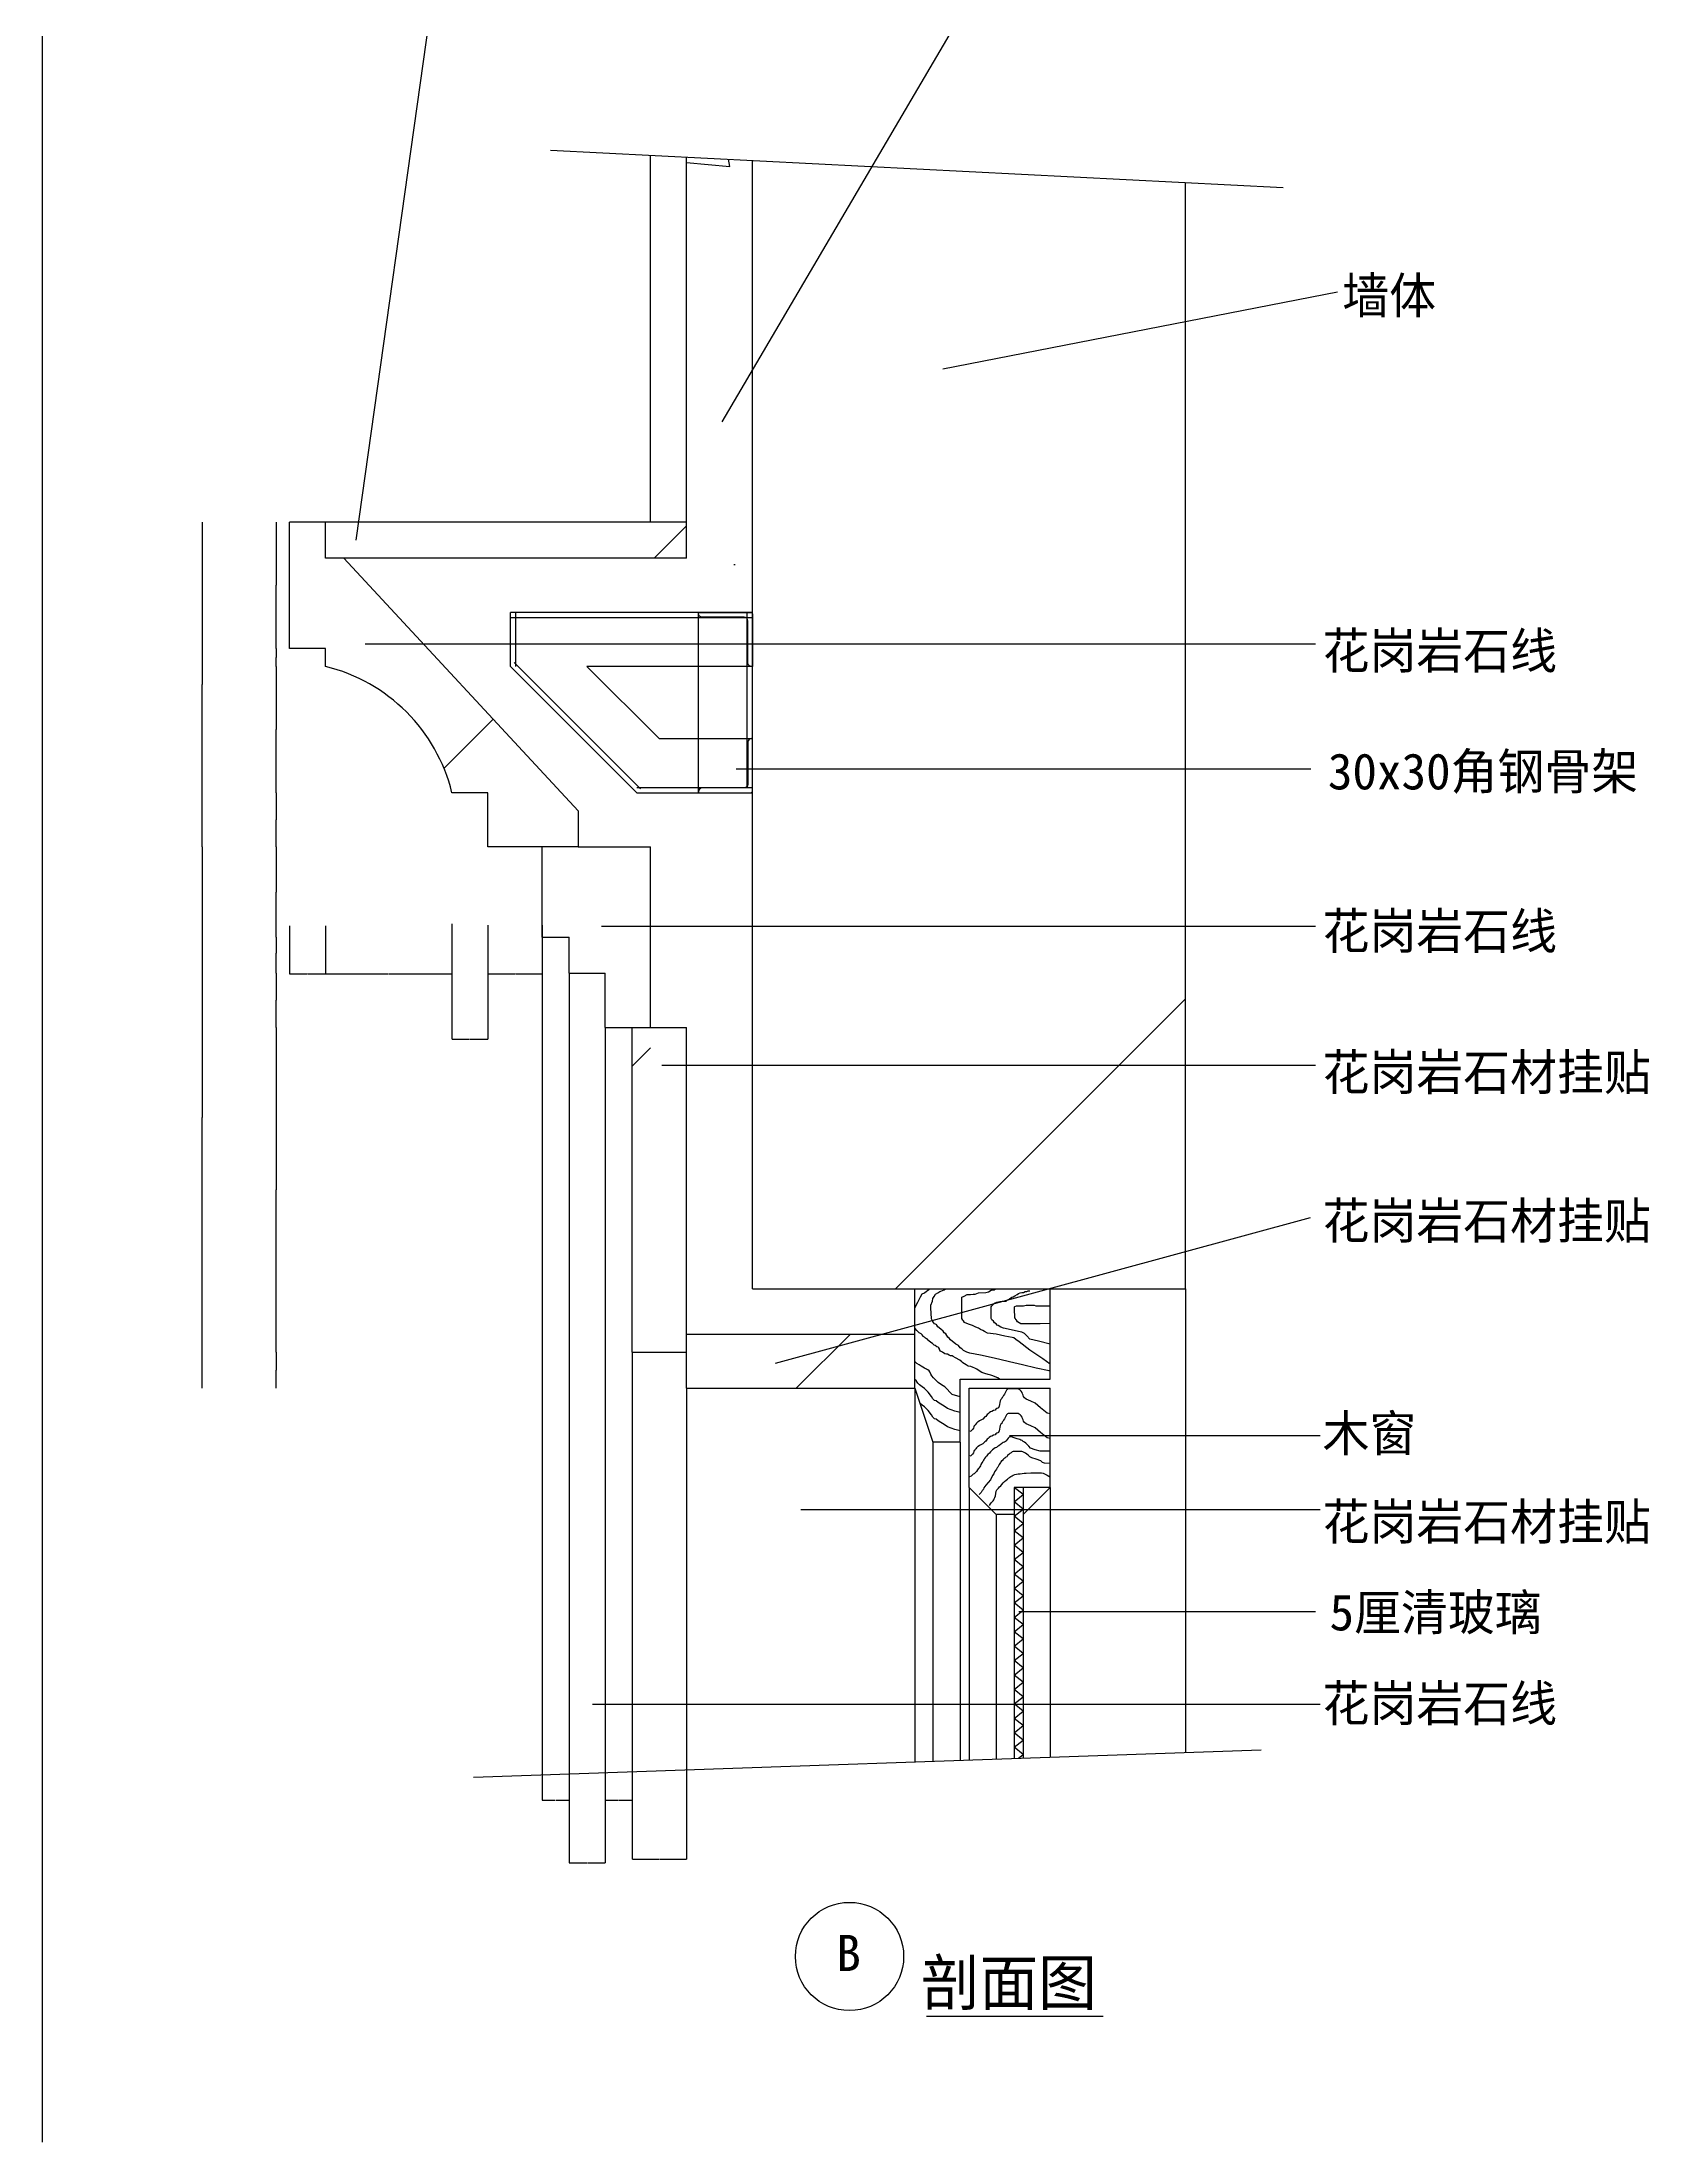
# Model space of a CAD drawing. Header units: metres. Extents: x -2 to 8875, y 0 to 11409.
# Drawn here: x -2 to 4452, y 0 to 5819 of the extents above; entities that cross this region are included whole.
import ezdxf

# ---------------------------------------------------------------- set-up
doc = ezdxf.new("R2010")
doc.units = ezdxf.units.M
for name, color, linetype in [('2', 2, 'Continuous'), ('3', 3, 'Continuous'), ('4', 4, 'Continuous'), ('7', 7, 'Continuous'), ('BH', 3, 'Continuous'), ('DIM', 3, 'Continuous'), ('TEXT', 3, 'Continuous')]:
    doc.layers.add(name, color=color, linetype=linetype)
doc.dimstyles.get("Standard").update_dxf_attribs({"dimtxt": 2.5, "dimasz": 2.5, "dimexe": 1.25, "dimexo": 0.625, "dimtad": 1, "dimcen": 2.5, "dimazin": 3, "dimtfac": 1, "dimtmove": 0, "dimatfit": 3})

# ---------------------------------------------------------------- blocks, each defined once
blk = doc.blocks.new('BH2')
at = {"layer": 'BH'}
blk.add_lwpolyline([(0, 32), (5, 28), (0, 24), (5, 20), (0, 16), (5, 12), (0, 8), (5, 4), (0, 0)], dxfattribs=at)
blk = doc.blocks.new('ST-L30')
at = {"layer": '4'}
blk.add_lwpolyline([(0, 1, 0.41), (1, 0), (30, 0), (30, 0.67, 0.41), (28, 2.67), (4.67, 2.67, -0.41), (2.67, 4.67), (2.67, 28, 0.41), (0.67, 30), (0, 30)], format="xyb", close=True, dxfattribs=at)
blk = doc.blocks.new('*D6')
for p, q in [((442.32, 3588.91), (442.32, 2838.91)), ((442.07, 2838.91), (441.82, 2838.91)), ((442.32, 2088.91), (442.32, 2838.91)), ((442.32, 2838.91), (442.32, 2838.91)), ((442.57, 2838.91), (442.82, 2838.91))]:
    blk.add_line(p, q)
at = {"layer": 'Defpoints'}
for p in [(442.32, 3588.91), (442.32, 2838.91), (442.32, 2088.91)]:
    blk.add_point(p, dxfattribs=at)
at = {"layer": 'DIM', "insert": (442.32, 2840.035), "char_height": 1, "attachment_point": 5}
blk.add_mtext('300', dxfattribs=at)
blk = doc.blocks.new('*D7')
for p, q in [((647.68, 3088.91), (647.68, 2638.91)), ((647.43, 2638.91), (647.18, 2638.91)), ((647.68, 2188.91), (647.68, 2638.91)), ((647.68, 2638.91), (647.68, 2638.91)), ((647.93, 2638.91), (648.18, 2638.91))]:
    blk.add_line(p, q)
at = {"layer": 'Defpoints'}
for p in [(647.68, 3088.91), (647.68, 2638.91), (647.68, 2188.91)]:
    blk.add_point(p, dxfattribs=at)
at = {"layer": 'DIM', "insert": (647.68, 2640.035), "char_height": 1, "attachment_point": 5}
blk.add_mtext('180', dxfattribs=at)
blk = doc.blocks.new('*D8')
for p, q in [((647.68, 2188.91), (647.68, 2138.91)), ((647.43, 2138.91), (647.18, 2138.91)), ((647.68, 2088.91), (647.68, 2138.91)), ((647.68, 2138.91), (647.68, 2138.91)), ((647.93, 2138.91), (648.18, 2138.91))]:
    blk.add_line(p, q)
at = {"layer": 'Defpoints'}
for p in [(647.68, 2188.91), (647.68, 2138.91), (647.68, 2088.91)]:
    blk.add_point(p, dxfattribs=at)
at = {"layer": 'DIM', "insert": (647.68, 2140.035), "char_height": 1, "attachment_point": 5}
blk.add_mtext('20', dxfattribs=at)
blk = doc.blocks.new('*D9')
for p, q in [((1634.54, 1063.68), (1634.54, 783.62)), ((1784.54, 1063.68), (1784.54, 783.62)), ((1634.79, 783.62), (1708.54, 783.62)), ((1710.54, 783.62), (1784.29, 783.62))]:
    blk.add_line(p, q)
at = {"layer": 'Defpoints'}
for p in [(1634.54, 1063.68), (1784.54, 1063.68), (1634.54, 783.62)]:
    blk.add_point(p, dxfattribs=at)
at = {"layer": 'DIM', "insert": (1709.54, 783.62), "char_height": 1, "attachment_point": 5}
blk.add_mtext('30', dxfattribs=at)
blk = doc.blocks.new('*D10')
for p, q in [((1459.54, 1063.68), (1459.54, 773.78)), ((1559.54, 1063.68), (1559.54, 773.78)), ((1459.79, 773.78), (1508.54, 773.78)), ((1510.54, 773.78), (1559.29, 773.78))]:
    blk.add_line(p, q)
at = {"layer": 'Defpoints'}
for p in [(1459.54, 1063.68), (1559.54, 1063.68), (1459.54, 773.78)]:
    blk.add_point(p, dxfattribs=at)
at = {"layer": 'DIM', "insert": (1509.54, 773.78), "char_height": 1, "attachment_point": 5}
blk.add_mtext('20', dxfattribs=at)
blk = doc.blocks.new('*D11')
for p, q in [((1384.54, 1063.68), (1384.54, 947)), ((1459.54, 1063.68), (1459.54, 947)), ((1384.79, 947), (1421.04, 947)), ((1423.04, 947), (1459.29, 947))]:
    blk.add_line(p, q)
at = {"layer": 'Defpoints'}
for p in [(1384.54, 1063.68), (1459.54, 1063.68), (1384.54, 947)]:
    blk.add_point(p, dxfattribs=at)
at = {"layer": 'DIM', "insert": (1422.04, 947), "char_height": 1, "attachment_point": 5}
blk.add_mtext('15', dxfattribs=at)
blk = doc.blocks.new('*D12')
for p, q in [((1559.54, 1063.68), (1559.54, 947)), ((1634.54, 1063.68), (1634.54, 947)), ((1559.79, 947), (1596.04, 947)), ((1598.04, 947), (1634.29, 947))]:
    blk.add_line(p, q)
at = {"layer": 'Defpoints'}
for p in [(1559.54, 1063.68), (1634.54, 1063.68), (1559.54, 947)]:
    blk.add_point(p, dxfattribs=at)
at = {"layer": 'DIM', "insert": (1597.04, 947), "char_height": 1, "attachment_point": 5}
blk.add_mtext('15', dxfattribs=at)
blk = doc.blocks.new('*D13')
for p, q in [((1134.54, 3376.04), (1134.54, 3236.78)), ((784.54, 3370.61), (784.54, 3236.78)), ((784.79, 3236.78), (958.54, 3236.78)), ((960.54, 3236.78), (1134.29, 3236.78))]:
    blk.add_line(p, q)
at = {"layer": 'Defpoints'}
for p in [(1134.54, 3376.04), (784.54, 3370.61), (784.54, 3236.78)]:
    blk.add_point(p, dxfattribs=at)
at = {"layer": 'DIM', "insert": (959.54, 3236.78), "char_height": 1, "attachment_point": 5}
blk.add_mtext('70', dxfattribs=at)
blk = doc.blocks.new('*D14')
for p, q in [((647.68, 4488.91), (647.68, 4313.91)), ((647.43, 4313.91), (647.18, 4313.91)), ((647.68, 4138.91), (647.68, 4313.91)), ((647.68, 4313.91), (647.68, 4313.91)), ((647.93, 4313.91), (648.18, 4313.91))]:
    blk.add_line(p, q)
at = {"layer": 'Defpoints'}
for p in [(647.68, 4488.91), (647.68, 4313.91), (647.68, 4138.91)]:
    blk.add_point(p, dxfattribs=at)
at = {"layer": 'DIM', "insert": (647.68, 4315.035), "char_height": 1, "attachment_point": 5}
blk.add_mtext('70', dxfattribs=at)
blk = doc.blocks.new('*D15')
for p, q in [((442.32, 4488.91), (442.32, 4038.91)), ((442.07, 4038.91), (441.82, 4038.91)), ((442.32, 3588.91), (442.32, 4038.91)), ((442.32, 4038.91), (442.32, 4038.91)), ((442.57, 4038.91), (442.82, 4038.91))]:
    blk.add_line(p, q)
at = {"layer": 'Defpoints'}
for p in [(442.32, 4488.91), (442.32, 4038.91), (442.32, 3588.91)]:
    blk.add_point(p, dxfattribs=at)
at = {"layer": 'DIM', "insert": (442.32, 4040.035), "char_height": 1, "attachment_point": 5}
blk.add_mtext('180', dxfattribs=at)
blk = doc.blocks.new('*D16')
for p, q in [((647.68, 3588.91), (647.68, 3463.91)), ((647.43, 3463.91), (647.18, 3463.91)), ((647.68, 3338.91), (647.68, 3463.91)), ((647.68, 3463.91), (647.68, 3463.91)), ((647.93, 3463.91), (648.18, 3463.91))]:
    blk.add_line(p, q)
at = {"layer": 'Defpoints'}
for p in [(647.68, 3588.91), (647.68, 3463.91), (647.68, 3338.91)]:
    blk.add_point(p, dxfattribs=at)
at = {"layer": 'DIM', "insert": (647.68, 3465.035), "char_height": 1, "attachment_point": 5}
blk.add_mtext('50', dxfattribs=at)
blk = doc.blocks.new('*D17')
for p, q in [((647.68, 3738.91), (647.68, 3663.91)), ((647.43, 3663.91), (647.18, 3663.91)), ((647.68, 3588.91), (647.68, 3663.91)), ((647.68, 3663.91), (647.68, 3663.91)), ((647.93, 3663.91), (648.18, 3663.91))]:
    blk.add_line(p, q)
at = {"layer": 'Defpoints'}
for p in [(647.68, 3738.91), (647.68, 3663.91), (647.68, 3588.91)]:
    blk.add_point(p, dxfattribs=at)
at = {"layer": 'DIM', "insert": (647.68, 3665.035), "char_height": 1, "attachment_point": 5}
blk.add_mtext('30', dxfattribs=at)
blk = doc.blocks.new('*D18')
for p, q in [((684.54, 3370.61), (684.54, 3236.78)), ((784.54, 3370.61), (784.54, 3236.78)), ((684.79, 3236.78), (733.54, 3236.78)), ((735.54, 3236.78), (784.29, 3236.78))]:
    blk.add_line(p, q)
at = {"layer": 'Defpoints'}
for p in [(684.54, 3370.61), (784.54, 3370.61), (684.54, 3236.78)]:
    blk.add_point(p, dxfattribs=at)
at = {"layer": 'DIM', "insert": (734.54, 3236.78), "char_height": 1, "attachment_point": 5}
blk.add_mtext('20', dxfattribs=at)
blk = doc.blocks.new('*D19')
for p, q in [((647.68, 3238.91), (647.68, 3163.91)), ((647.43, 3163.91), (647.18, 3163.91)), ((647.68, 3088.91), (647.68, 3163.91)), ((647.68, 3163.91), (647.68, 3163.91)), ((647.93, 3163.91), (648.18, 3163.91))]:
    blk.add_line(p, q)
at = {"layer": 'Defpoints'}
for p in [(647.68, 3238.91), (647.68, 3163.91), (647.68, 3088.91)]:
    blk.add_point(p, dxfattribs=at)
at = {"layer": 'DIM', "insert": (647.68, 3165.035), "char_height": 1, "attachment_point": 5}
blk.add_mtext('30', dxfattribs=at)
blk = doc.blocks.new('*D20')
for p, q in [((647.68, 3338.91), (647.68, 3294.61)), ((647.43, 3294.61), (647.18, 3294.61)), ((647.68, 3238.91), (647.68, 3294.61)), ((647.68, 3294.61), (647.68, 3294.61)), ((647.93, 3294.61), (648.18, 3294.61))]:
    blk.add_line(p, q)
at = {"layer": 'Defpoints'}
for p in [(647.68, 3338.91), (647.68, 3294.61), (647.68, 3238.91)]:
    blk.add_point(p, dxfattribs=at)
at = {"layer": 'DIM', "insert": (647.68, 3295.735), "char_height": 1, "attachment_point": 5}
blk.add_mtext('20', dxfattribs=at)
blk = doc.blocks.new('*D21')
for p, q in [((647.68, 4138.91), (647.68, 4113.91)), ((647.43, 4113.91), (647.18, 4113.91)), ((647.68, 4088.91), (647.68, 4113.91)), ((647.68, 4113.91), (647.68, 4113.91)), ((647.93, 4113.91), (648.18, 4113.91))]:
    blk.add_line(p, q)
at = {"layer": 'Defpoints'}
for p in [(647.68, 4138.91), (647.68, 4113.91), (647.68, 4088.91)]:
    blk.add_point(p, dxfattribs=at)
at = {"layer": 'DIM', "insert": (647.68, 4115.035), "char_height": 1, "attachment_point": 5}
blk.add_mtext('10', dxfattribs=at)
blk = doc.blocks.new('*D22')
for p, q in [((647.68, 4088.91), (647.68, 3913.91)), ((647.43, 3913.91), (647.18, 3913.91)), ((647.68, 3738.91), (647.68, 3913.91)), ((647.68, 3913.91), (647.68, 3913.91)), ((647.93, 3913.91), (648.18, 3913.91))]:
    blk.add_line(p, q)
at = {"layer": 'Defpoints'}
for p in [(647.68, 4088.91), (647.68, 3913.91), (647.68, 3738.91)]:
    blk.add_point(p, dxfattribs=at)
at = {"layer": 'DIM', "insert": (647.68, 3915.035), "char_height": 1, "attachment_point": 5}
blk.add_mtext('70', dxfattribs=at)
blk = doc.blocks.new('*D23')
for p, q in [((1134.54, 3376.04), (1134.54, 3055.91)), ((1234.54, 3372.18), (1234.54, 3055.91)), ((1134.79, 3055.91), (1183.54, 3055.91)), ((1185.54, 3055.91), (1234.29, 3055.91))]:
    blk.add_line(p, q)
at = {"layer": 'Defpoints'}
for p in [(1134.54, 3376.04), (1234.54, 3372.18), (1134.54, 3055.91)]:
    blk.add_point(p, dxfattribs=at)
at = {"layer": 'DIM', "insert": (1184.54, 3055.91), "char_height": 1, "attachment_point": 5}
blk.add_mtext('20', dxfattribs=at)
blk = doc.blocks.new('*D24')
for p, q in [((1234.54, 3372.18), (1234.54, 3236.78)), ((1384.54, 3372.18), (1384.54, 3236.78)), ((1234.79, 3236.78), (1308.54, 3236.78)), ((1310.54, 3236.78), (1384.29, 3236.78))]:
    blk.add_line(p, q)
at = {"layer": 'Defpoints'}
for p in [(1234.54, 3372.18), (1384.54, 3372.18), (1234.54, 3236.78)]:
    blk.add_point(p, dxfattribs=at)
at = {"layer": 'DIM', "insert": (1309.54, 3236.78), "char_height": 1, "attachment_point": 5}
blk.add_mtext('30', dxfattribs=at)
blk = doc.blocks.new('*D58')
for p, q in [((-0.25, 9837.19), (-0.5, 9837.19)), ((0, 0), (0, 9837.19)), ((0, 0), (0, 9837.19)), ((0, 9837.19), (0, 9837.19)), ((0.25, 9837.19), (0.5, 9837.19))]:
    blk.add_line(p, q)
at = {"layer": 'Defpoints'}
for p in [(0, 9837.19), (0, 0), (0, 0)]:
    blk.add_point(p, dxfattribs=at)
at = {"layer": 'DIM', "insert": (0, 9838.315), "char_height": 1, "attachment_point": 5}
blk.add_mtext('R550', dxfattribs=at)
blk = doc.blocks.new('*D59')
for p, q in [((-0.25, 9877.07), (-0.5, 9877.07)), ((0, 0), (0, 9877.07)), ((0, 0), (0, 9877.07)), ((0, 9877.07), (0, 9877.07)), ((0.25, 9877.07), (0.5, 9877.07))]:
    blk.add_line(p, q)
at = {"layer": 'Defpoints'}
for p in [(0, 9877.07), (0, 0), (0, 0)]:
    blk.add_point(p, dxfattribs=at)
at = {"layer": 'DIM', "insert": (0, 9878.195), "char_height": 1, "attachment_point": 5}
blk.add_mtext('R730', dxfattribs=at)
blk = doc.blocks.new('*D61')
for p, q in [((-0.25, 9478.48), (-0.5, 9478.48)), ((0, 0), (0, 9478.48)), ((0, 0), (0, 9478.48)), ((0, 9478.48), (0, 9478.48)), ((0.25, 9478.48), (0.5, 9478.48))]:
    blk.add_line(p, q)
at = {"layer": 'Defpoints'}
for p in [(0, 9478.48), (0, 0), (0, 0)]:
    blk.add_point(p, dxfattribs=at)
at = {"layer": 'DIM', "insert": (0, 9479.605), "char_height": 1, "attachment_point": 5}
blk.add_mtext('R270', dxfattribs=at)

msp = doc.modelspace()

# ---------------------------------------------------------------- hatches: boundary and pattern name
at = {"layer": 'BH'}
h = msp.add_hatch(dxfattribs=at)
h.set_pattern_fill('ANSI33', scale=300)
h.paths.add_polyline_path([(834.54, 4388.91), (784.54, 4388.91), (784.54, 4488.91), (684.54, 4488.91), (684.54, 4138.91), (784.54, 4138.91), (784.54, 4088.91, -0.28), (1134.54, 3738.91), (1234.54, 3738.91), (1234.54, 3588.91), (1484.54, 3588.91), (1484.54, 3688.91)])
h.paths.add_polyline_path([(1784.54, 4488.91), (784.54, 4488.91), (784.54, 4388.91), (1784.54, 4388.91)])
h.paths.add_polyline_path([(1784.54, 5500.77), (1684.54, 5505.88), (1684.54, 4488.91), (1784.54, 4488.91)])
h.paths.add_polyline_path([(1684.54, 3588.91), (1484.54, 3588.91), (1384.54, 3588.91), (1384.54, 3338.91), (1459.54, 3338.91), (1459.54, 3238.91), (1559.54, 3238.91), (1559.54, 3088.91), (1684.54, 3088.91)])
h.paths.add_polyline_path([(1784.54, 3088.91), (1634.54, 3088.91), (1634.54, 2188.91), (1784.54, 2188.91)])
h.paths.add_polyline_path([(2417.87, 2238.91), (1784.54, 2238.91), (1784.54, 2088.91), (2417.87, 2088.91)])
h = msp.add_hatch(dxfattribs=at)
h.set_pattern_fill('AR-CONC', scale=15)
h.paths.add_polyline_path([(1967.87, 3738.91), (1646.67, 3738.91), (1296.67, 4088.91), (1296.67, 4238.91), (1967.87, 4238.91), (1967.87, 5491.41), (1784.54, 5500.77), (1784.54, 4388.91), (834.54, 4388.91), (1484.54, 3688.91), (1484.54, 3588.91), (1684.54, 3588.91), (1684.54, 3088.91), (1784.54, 3088.91), (1784.54, 2238.91), (2417.87, 2238.91), (2417.87, 2363.91), (1967.87, 2363.91)])
h = msp.add_hatch(dxfattribs=at)
h.set_pattern_fill('ANSI31', scale=1500)
h.paths.add_polyline_path([(1967.87, 2363.91), (3167.87, 2363.91), (3167.87, 5430.1), (1967.87, 5491.41)])

# ---------------------------------------------------------------- linework, layer by layer
at = {"layer": '2'}
for p, q in [((1967.87, 2363.91), (1967.87, 5491.41)), ((3167.87, 2363.91), (3167.87, 5430.1)), ((1967.87, 2363.91), (3167.87, 2363.91))]:
    msp.add_line(p, q, dxfattribs=at)
at = {"layer": '3'}
for p, q in [((1407.73, 5520.02), (3438.32, 5416.29)), ((2467.87, 1938.91), (2467.87, 1055.11)), ((2642.87, 1738.91), (2642.87, 1061.11)), ((1194.25, 1011.42), (3377.35, 1086.31))]:
    msp.add_line(p, q, dxfattribs=at)
at = {"layer": '4'}
for p, q in [((1684.54, 4488.91), (1684.54, 5505.88)), ((1784.54, 4388.91), (1784.54, 5500.77)), ((1784.54, 4488.91), (684.54, 4488.91)), ((784.54, 4388.91), (784.54, 4488.91)), ((1784.54, 4388.91), (784.54, 4388.91)), ((1484.54, 3688.91), (834.54, 4388.91)), ((1967.87, 4238.91), (1296.67, 4238.91)), ((1296.67, 4088.91), (1296.67, 4238.91)), ((1646.67, 3738.91), (1296.67, 4088.91)), ((1646.67, 3738.91), (1967.87, 3738.91)), ((1484.54, 3688.91), (1484.54, 3588.91)), ((1384.54, 3338.91), (1384.54, 3588.91)), ((1484.54, 3588.91), (1684.54, 3588.91)), ((1684.54, 3088.91), (1684.54, 3588.91)), ((1384.54, 3338.91), (1384.54, 1017.95)), ((1384.54, 3338.91), (1459.54, 3338.91)), ((1459.54, 3238.91), (1459.54, 3338.91)), ((1459.54, 3238.91), (1559.54, 3238.91)), ((1559.54, 3088.91), (1559.54, 3238.91)), ((1559.54, 3088.91), (1784.54, 3088.91)), ((1634.54, 2188.91), (1634.54, 3088.91)), ((1784.54, 2088.91), (1784.54, 3088.91)), ((2417.87, 2088.91), (2417.87, 2363.91)), ((2792.87, 2113.91), (2792.87, 2363.91)), ((3167.87, 2363.91), (3167.87, 1079.12)), ((1784.54, 2238.91), (2417.87, 2238.91)), ((1634.54, 2188.91), (1634.54, 1026.52)), ((1634.54, 2188.91), (1784.54, 2188.91)), ((2542.87, 2113.91), (2792.87, 2113.91)), ((2542.87, 1938.91), (2542.87, 2113.91)), ((1784.54, 2088.91), (2417.87, 2088.91)), ((2417.87, 2088.91), (2467.87, 1938.91)), ((2567.87, 2088.91), (2792.87, 2088.91)), ((2567.87, 1813.91), (2567.87, 2088.91)), ((2792.87, 1813.91), (2792.87, 2088.91)), ((2542.87, 1938.91), (2467.87, 1938.91)), ((2642.87, 1738.91), (2567.87, 1813.91)), ((2792.87, 1813.91), (2692.87, 1813.91)), ((2717.87, 1738.91), (2792.87, 1813.91)), ((2692.87, 1738.91), (2642.87, 1738.91))]:
    msp.add_line(p, q, dxfattribs=at)
msp.add_lwpolyline([(1484.54, 3588.91), (1234.54, 3588.91), (1234.54, 3738.91), (1134.54, 3738.91, 0.28), (784.54, 4088.91), (784.54, 4138.91), (684.54, 4138.91), (684.54, 4488.91)], format="xyb", dxfattribs=at)
at = {"layer": '7'}
for p, q in [((1967.87, 4223.91), (1296.67, 4223.91)), ((1311.67, 4088.91), (1311.67, 4238.91)), ((1817.87, 3738.91), (1817.87, 4238.91)), ((1952.87, 3753.91), (1952.87, 4238.91)), ((1657.28, 3749.52), (1307.28, 4099.52)), ((1967.87, 4088.91), (1508.8, 4088.91)), ((1708.8, 3888.91), (1508.8, 4088.91)), ((1708.8, 3888.91), (1967.87, 3888.91)), ((1646.67, 3753.91), (1967.87, 3753.91)), ((1459.54, 3238.91), (1459.54, 1020.52)), ((1559.54, 3088.91), (1559.54, 1023.95)), ((1784.54, 2088.91), (1784.54, 1031.67)), ((2417.87, 2088.91), (2417.87, 1053.39)), ((2542.87, 1938.91), (2542.87, 1057.68)), ((2567.87, 1813.91), (2567.87, 1058.54)), ((2692.87, 1813.91), (2692.87, 1062.83)), ((2717.87, 1813.91), (2717.87, 1063.68)), ((2792.87, 1813.91), (2792.87, 1066.26))]:
    msp.add_line(p, q, dxfattribs=at)
at = {"layer": 'BH'}
for p, q in [((2426.23, 2326.91), (2429.2, 2334.35)), ((2429.2, 2334.35), (2433.65, 2341.78)), ((2433.65, 2341.78), (2438.1, 2350.69)), ((2438.1, 2350.69), (2444.04, 2353.66)), ((2444.04, 2353.66), (2449.97, 2358.12)), ((2449.97, 2358.12), (2452.94, 2359.61)), ((2452.94, 2359.61), (2455.91, 2362.58)), ((2455.91, 2362.58), (2459.9, 2363.91)), ((2464.82, 2325.43), (2466.3, 2329.89)), ((2466.3, 2329.89), (2467.78, 2337.32)), ((2467.78, 2337.32), (2470.75, 2343.26)), ((2470.75, 2343.26), (2475.2, 2349.21)), ((2475.2, 2349.21), (2481.14, 2353.66)), ((2481.14, 2353.66), (2487.08, 2356.64)), ((2487.08, 2356.64), (2490.05, 2358.12)), ((2490.05, 2358.12), (2494.5, 2359.61)), ((2494.5, 2359.61), (2498.95, 2361.09)), ((2498.95, 2361.09), (2502.7, 2363.91)), ((2547.93, 2340.88), (2553.86, 2343.86)), ((2547.93, 2281.7), (2547.93, 2340.88)), ((2553.86, 2343.86), (2562.77, 2348.31)), ((2562.77, 2348.31), (2571.67, 2348.31)), ((2571.67, 2348.31), (2579.09, 2349.8)), ((2579.09, 2349.8), (2585.03, 2349.8)), ((2585.03, 2349.8), (2593.93, 2352.77)), ((2593.93, 2352.77), (2614.71, 2354.26)), ((2614.71, 2354.26), (2622.13, 2355.74)), ((2622.13, 2355.74), (2629.55, 2360.2)), ((2629.55, 2360.2), (2636.97, 2361.69)), ((2636.97, 2361.69), (2641.42, 2363.91)), ((2644.39, 2327.51), (2653.3, 2328.99)), ((2653.3, 2328.99), (2659.24, 2330.48)), ((2659.24, 2330.48), (2671.11, 2330.48)), ((2671.11, 2330.48), (2674.08, 2333.45)), ((2674.08, 2333.45), (2677.04, 2334.94)), ((2677.04, 2334.94), (2680.01, 2336.42)), ((2680.01, 2336.42), (2685.95, 2340.88)), ((2685.95, 2340.88), (2690.4, 2342.37)), ((2690.4, 2342.37), (2694.85, 2345.34)), ((2694.85, 2345.34), (2700.79, 2348.31)), ((2700.79, 2348.31), (2705.24, 2351.29)), ((2705.24, 2351.29), (2709.7, 2352.77)), ((2709.7, 2352.77), (2714.15, 2354.26)), ((2714.15, 2354.26), (2718.6, 2354.26)), ((2718.6, 2354.26), (2723.05, 2357.23)), ((2723.05, 2357.23), (2727.5, 2357.23)), ((2727.5, 2357.23), (2731.96, 2358.72)), ((2731.96, 2358.72), (2736.41, 2358.72)), ((2417.87, 2311.66), (2420.29, 2316.51)), ((2420.29, 2316.51), (2421.78, 2320.97)), ((2421.78, 2320.97), (2426.23, 2326.91)), ((2461.85, 2319.48), (2463.33, 2323.94)), ((2461.85, 2312.05), (2461.85, 2319.48)), ((2463.33, 2281.11), (2461.85, 2312.05)), ((2463.33, 2323.94), (2464.82, 2325.43)), ((2466.3, 2275.16), (2463.33, 2281.11)), ((2469.27, 2270.71), (2466.3, 2275.16)), ((2472.24, 2267.73), (2469.27, 2270.71)), ((2550.89, 2277.24), (2547.93, 2281.7)), ((2552.38, 2275.76), (2550.89, 2277.24)), ((2555.35, 2271.3), (2552.38, 2275.76)), ((2561.28, 2268.33), (2555.35, 2271.3)), ((2629.55, 2314.13), (2631.04, 2317.11)), ((2629.55, 2281.7), (2629.55, 2314.13)), ((2631.04, 2278.73), (2629.55, 2281.7)), ((2631.04, 2317.11), (2634.01, 2320.08)), ((2635.49, 2274.27), (2631.04, 2278.73)), ((2634.01, 2320.08), (2635.49, 2323.05)), ((2635.49, 2323.05), (2638.46, 2324.54)), ((2638.46, 2269.81), (2635.49, 2274.27)), ((2638.46, 2324.54), (2644.39, 2327.51)), ((2642.91, 2266.84), (2638.46, 2269.81)), ((2693.37, 2314.13), (2694.85, 2315.62)), ((2693.37, 2309.67), (2693.37, 2314.13)), ((2694.85, 2283.19), (2693.37, 2309.67)), ((2694.85, 2315.62), (2699.31, 2317.11)), ((2696.34, 2281.7), (2694.85, 2283.19)), ((2697.82, 2278.73), (2696.34, 2281.7)), ((2699.31, 2278.73), (2697.82, 2278.73)), ((2699.31, 2317.11), (2718.6, 2317.11)), ((2699.31, 2277.24), (2699.31, 2278.73)), ((2702.27, 2272.79), (2699.31, 2277.24)), ((2706.73, 2269.81), (2702.27, 2272.79)), ((2711.18, 2266.84), (2706.73, 2269.81)), ((2718.6, 2317.11), (2726.02, 2318.59)), ((2726.02, 2318.59), (2748.28, 2318.59)), ((2748.28, 2318.59), (2752.73, 2317.11)), ((2752.73, 2317.11), (2792.87, 2317.11)), ((2418.81, 2254.36), (2417.87, 2256.24)), ((2423.26, 2248.41), (2418.81, 2254.36)), ((2429.2, 2242.47), (2423.26, 2248.41)), ((2435.13, 2239.5), (2429.2, 2242.47)), ((2438.1, 2236.53), (2435.13, 2239.5)), ((2441.07, 2233.55), (2438.1, 2236.53)), ((2441.07, 2232.07), (2441.07, 2233.55)), ((2444.04, 2230.58), (2441.07, 2232.07)), ((2447.01, 2227.61), (2444.04, 2230.58)), ((2449.97, 2226.12), (2447.01, 2227.61)), ((2452.94, 2224.64), (2449.97, 2226.12)), ((2454.43, 2221.66), (2452.94, 2224.64)), ((2455.91, 2220.18), (2454.43, 2221.66)), ((2461.85, 2215.72), (2455.91, 2220.18)), ((2466.3, 2212.75), (2461.85, 2215.72)), ((2470.75, 2208.29), (2466.3, 2212.75)), ((2475.2, 2266.25), (2472.24, 2267.73)), ((2478.17, 2264.76), (2475.2, 2266.25)), ((2478.17, 2263.28), (2478.17, 2264.76)), ((2481.14, 2258.82), (2478.17, 2263.28)), ((2490.05, 2252.87), (2481.14, 2258.82)), ((2495.98, 2246.93), (2490.05, 2252.87)), ((2498.95, 2242.47), (2495.98, 2246.93)), ((2503.4, 2239.5), (2498.95, 2242.47)), ((2506.37, 2235.04), (2503.4, 2239.5)), ((2509.34, 2230.58), (2506.37, 2235.04)), ((2512.31, 2227.61), (2509.34, 2230.58)), ((2516.76, 2223.15), (2512.31, 2227.61)), ((2531.6, 2211.26), (2516.76, 2223.15)), ((2568.7, 2265.36), (2561.28, 2268.33)), ((2577.61, 2262.38), (2568.7, 2265.36)), ((2586.51, 2257.92), (2577.61, 2262.38)), ((2593.93, 2254.95), (2586.51, 2257.92)), ((2599.87, 2251.98), (2593.93, 2254.95)), ((2605.81, 2249.01), (2599.87, 2251.98)), ((2610.26, 2246.04), (2605.81, 2249.01)), ((2619.16, 2241.58), (2610.26, 2246.04)), ((2642.91, 2238.61), (2619.16, 2241.58)), ((2645.88, 2263.87), (2642.91, 2266.84)), ((2666.66, 2232.66), (2642.91, 2238.61)), ((2648.85, 2262.38), (2645.88, 2263.87)), ((2656.27, 2257.92), (2648.85, 2262.38)), ((2663.69, 2254.95), (2656.27, 2257.92)), ((2684.47, 2250.49), (2663.69, 2254.95)), ((2687.43, 2229.69), (2666.66, 2232.66)), ((2705.24, 2246.04), (2684.47, 2250.49)), ((2691.89, 2228.2), (2687.43, 2229.69)), ((2697.82, 2223.74), (2691.89, 2228.2)), ((2706.73, 2217.8), (2697.82, 2223.74)), ((2714.15, 2244.55), (2705.24, 2246.04)), ((2736.41, 2194.02), (2706.73, 2217.8)), ((2764.61, 2266.84), (2711.18, 2266.84)), ((2721.57, 2240.09), (2714.15, 2244.55)), ((2727.5, 2234.15), (2721.57, 2240.09)), ((2736.41, 2225.23), (2727.5, 2234.15)), ((2760.16, 2219.29), (2736.41, 2225.23)), ((2792.87, 2211.1), (2760.16, 2219.29)), ((2791.32, 2268.33), (2764.61, 2266.84)), ((2792.87, 2268.44), (2791.32, 2268.33)), ((2418.81, 2162.22), (2417.87, 2163.16)), ((2423.26, 2157.76), (2418.81, 2162.22)), ((2429.2, 2153.3), (2423.26, 2157.76)), ((2435.13, 2150.33), (2429.2, 2153.3)), ((2473.72, 2206.8), (2470.75, 2208.29)), ((2478.17, 2203.83), (2473.72, 2206.8)), ((2482.62, 2202.34), (2478.17, 2203.83)), ((2484.11, 2200.86), (2482.62, 2202.34)), ((2485.59, 2197.89), (2484.11, 2200.86)), ((2485.59, 2196.4), (2485.59, 2197.89)), ((2488.56, 2191.94), (2485.59, 2196.4)), ((2494.5, 2188.97), (2488.56, 2191.94)), ((2500.43, 2184.51), (2494.5, 2188.97)), ((2504.89, 2183.03), (2500.43, 2184.51)), ((2507.85, 2183.03), (2504.89, 2183.03)), ((2512.31, 2180.05), (2507.85, 2183.03)), ((2516.76, 2178.57), (2512.31, 2180.05)), ((2521.21, 2178.57), (2516.76, 2178.57)), ((2524.18, 2177.08), (2521.21, 2178.57)), ((2530.12, 2172.62), (2524.18, 2177.08)), ((2541.99, 2166.68), (2530.12, 2172.62)), ((2539.02, 2206.8), (2531.6, 2211.26)), ((2543.47, 2200.86), (2539.02, 2206.8)), ((2547.93, 2162.22), (2541.99, 2166.68)), ((2547.93, 2197.89), (2543.47, 2200.86)), ((2552.38, 2193.43), (2547.93, 2197.89)), ((2550.89, 2159.25), (2547.93, 2162.22)), ((2555.35, 2156.28), (2550.89, 2159.25)), ((2561.28, 2188.97), (2552.38, 2193.43)), ((2559.8, 2153.3), (2555.35, 2156.28)), ((2565.74, 2150.33), (2559.8, 2153.3)), ((2570.19, 2186), (2561.28, 2188.97)), ((2599.87, 2180.05), (2570.19, 2186)), ((2629.55, 2174.11), (2599.87, 2180.05)), ((2653.3, 2168.16), (2629.55, 2174.11)), ((2680.01, 2162.22), (2653.3, 2168.16)), ((2715.63, 2153.3), (2680.01, 2162.22)), ((2754.22, 2144.39), (2715.63, 2153.3)), ((2772.03, 2170.24), (2736.41, 2194.02)), ((2792.87, 2155.07), (2772.03, 2170.24)), ((2418.81, 2113.18), (2417.87, 2114.12)), ((2420.29, 2110.21), (2418.81, 2113.18)), ((2421.78, 2110.21), (2420.29, 2110.21)), ((2421.78, 2108.72), (2421.78, 2110.21)), ((2426.23, 2102.78), (2421.78, 2108.72)), ((2430.68, 2098.32), (2426.23, 2102.78)), ((2438.1, 2092.37), (2430.68, 2098.32)), ((2439.59, 2147.36), (2435.13, 2150.33)), ((2444.04, 2144.39), (2439.59, 2147.36)), ((2449.97, 2141.41), (2444.04, 2144.39)), ((2452.94, 2139.93), (2449.97, 2141.41)), ((2455.91, 2138.44), (2452.94, 2139.93)), ((2458.88, 2133.98), (2455.91, 2138.44)), ((2461.85, 2128.04), (2458.88, 2133.98)), ((2464.82, 2123.58), (2461.85, 2128.04)), ((2469.27, 2117.64), (2464.82, 2123.58)), ((2475.2, 2111.69), (2469.27, 2117.64)), ((2482.62, 2104.26), (2475.2, 2111.69)), ((2491.53, 2098.32), (2482.62, 2104.26)), ((2500.43, 2092.37), (2491.53, 2098.32)), ((2573.16, 2148.84), (2565.74, 2150.33)), ((2579.09, 2145.87), (2573.16, 2148.84)), ((2583.55, 2144.39), (2579.09, 2145.87)), ((2589.48, 2141.41), (2583.55, 2144.39)), ((2595.42, 2136.96), (2589.48, 2141.41)), ((2602.84, 2132.5), (2595.42, 2136.96)), ((2611.74, 2129.53), (2602.84, 2132.5)), ((2620.65, 2126.55), (2611.74, 2129.53)), ((2628.07, 2125.07), (2620.65, 2126.55)), ((2634.01, 2123.58), (2628.07, 2125.07)), ((2639.94, 2120.61), (2634.01, 2123.58)), ((2647.36, 2117.64), (2639.94, 2120.61)), ((2652.01, 2113.91), (2647.36, 2117.64)), ((2789.84, 2136.96), (2754.22, 2144.39)), ((2792.87, 2136.31), (2789.84, 2136.96)), ((2438.1, 2041.63), (2432, 2046.51)), ((2444.04, 2087.91), (2438.1, 2092.37)), ((2444.04, 2037.17), (2438.1, 2041.63)), ((2448.49, 2083.46), (2444.04, 2087.91)), ((2448.49, 2032.71), (2444.04, 2037.17)), ((2454.43, 2077.51), (2448.49, 2083.46)), ((2463.33, 2065.62), (2454.43, 2077.51)), ((2467.78, 2059.68), (2463.33, 2065.62)), ((2472.24, 2055.22), (2467.78, 2059.68)), ((2476.69, 2053.73), (2472.24, 2055.22)), ((2482.62, 2049.28), (2476.69, 2053.73)), ((2490.05, 2044.82), (2482.62, 2049.28)), ((2498.95, 2038.87), (2490.05, 2044.82)), ((2507.85, 2032.93), (2498.95, 2038.87)), ((2521.21, 2071.57), (2500.43, 2092.37)), ((2542.87, 2064.79), (2521.21, 2071.57)), ((2650.9, 2039.07), (2649.08, 2034.53)), ((2653.62, 2053.59), (2650.9, 2039.07)), ((2656.34, 2057.22), (2653.62, 2053.59)), ((2659.05, 2059.94), (2656.34, 2057.22)), ((2659.96, 2063.57), (2659.05, 2059.94)), ((2661.77, 2065.39), (2659.96, 2063.57)), ((2663.59, 2069.02), (2661.77, 2065.39)), ((2666.31, 2072.65), (2663.59, 2069.02)), ((2671.74, 2083.54), (2666.31, 2072.65)), ((2674.46, 2086.26), (2671.74, 2083.54)), ((2676.27, 2087.17), (2674.46, 2086.26)), ((2703.47, 2087.17), (2676.27, 2087.17)), ((2707.09, 2085.35), (2703.47, 2087.17)), ((2709.81, 2083.54), (2707.09, 2085.35)), ((2712.53, 2080.81), (2709.81, 2083.54)), ((2715.25, 2077.18), (2712.53, 2080.81)), ((2716.15, 2073.55), (2715.25, 2077.18)), ((2717.97, 2069.92), (2716.15, 2073.55)), ((2718.87, 2066.29), (2717.97, 2069.92)), ((2721.59, 2062.66), (2718.87, 2066.29)), ((2726.12, 2058.12), (2721.59, 2062.66)), ((2738.81, 2052.68), (2726.12, 2058.12)), ((2751.5, 2047.23), (2738.81, 2052.68)), ((2766, 2034.53), (2751.5, 2047.23)), ((2454.43, 2026.77), (2448.49, 2032.71)), ((2463.33, 2014.88), (2454.43, 2026.77)), ((2467.78, 2008.94), (2463.33, 2014.88)), ((2472.24, 2004.48), (2467.78, 2008.94)), ((2476.69, 2002.99), (2472.24, 2004.48)), ((2482.62, 1998.53), (2476.69, 2002.99)), ((2490.05, 1994.07), (2482.62, 1998.53)), ((2498.95, 1988.13), (2490.05, 1994.07)), ((2507.85, 1982.19), (2498.95, 1988.13)), ((2528.63, 2025.5), (2507.85, 2032.93)), ((2528.63, 1974.75), (2507.85, 1982.19)), ((2542.87, 2021.42), (2528.63, 2025.5)), ((2581.11, 1981.89), (2580.2, 1978.26)), ((2582.02, 1984.61), (2581.11, 1981.89)), ((2583.83, 1985.52), (2582.02, 1984.61)), ((2584.73, 1987.34), (2583.83, 1985.52)), ((2586.55, 1989.15), (2584.73, 1987.34)), ((2588.36, 1991.87), (2586.55, 1989.15)), ((2591.08, 1994.6), (2588.36, 1991.87)), ((2592.89, 1995.5), (2591.08, 1994.6)), ((2596.52, 1998.23), (2592.89, 1995.5)), ((2600.14, 2000.04), (2596.52, 1998.23)), ((2603.77, 2001.86), (2600.14, 2000.04)), ((2605.58, 2002.76), (2603.77, 2001.86)), ((2611.92, 2009.12), (2605.58, 2002.76)), ((2614.64, 2010.93), (2611.92, 2009.12)), ((2618.27, 2016.38), (2614.64, 2010.93)), ((2620.99, 2018.19), (2618.27, 2016.38)), ((2623.71, 2020.91), (2620.99, 2018.19)), ((2627.33, 2023.64), (2623.71, 2020.91)), ((2630.96, 2024.55), (2627.33, 2023.64)), ((2635.49, 2027.27), (2630.96, 2024.55)), ((2640.02, 2028.18), (2635.49, 2027.27)), ((2641.83, 2030.9), (2640.02, 2028.18)), ((2644.55, 2032.71), (2641.83, 2030.9)), ((2647.27, 2033.62), (2644.55, 2032.71)), ((2649.08, 2034.53), (2647.27, 2033.62)), ((2653.62, 1985.19), (2650.9, 1970.67)), ((2656.34, 1988.83), (2653.62, 1985.19)), ((2659.05, 1991.55), (2656.34, 1988.83)), ((2659.96, 1995.18), (2659.05, 1991.55)), ((2661.77, 1996.99), (2659.96, 1995.18)), ((2663.59, 2000.62), (2661.77, 1996.99)), ((2666.31, 2004.25), (2663.59, 2000.62)), ((2671.74, 2015.14), (2666.31, 2004.25)), ((2674.46, 2017.87), (2671.74, 2015.14)), ((2676.27, 2018.77), (2674.46, 2017.87)), ((2703.47, 2018.77), (2676.27, 2018.77)), ((2707.09, 2016.96), (2703.47, 2018.77)), ((2709.81, 2015.14), (2707.09, 2016.96)), ((2712.53, 2012.42), (2709.81, 2015.14)), ((2715.25, 2008.79), (2712.53, 2012.42)), ((2716.15, 2005.16), (2715.25, 2008.79)), ((2717.97, 2001.53), (2716.15, 2005.16)), ((2718.87, 1997.9), (2717.97, 2001.53)), ((2721.59, 1994.27), (2718.87, 1997.9)), ((2726.12, 1989.73), (2721.59, 1994.27)), ((2738.81, 1984.29), (2726.12, 1989.73)), ((2751.5, 1978.84), (2738.81, 1984.29)), ((2766, 1966.14), (2751.5, 1978.84)), ((2784.13, 2020.01), (2766, 2034.53)), ((2792.87, 2017.82), (2784.13, 2020.01)), ((2542.87, 1970.68), (2528.63, 1974.75)), ((2572.95, 1970.09), (2570.23, 1969.18)), ((2577.48, 1974.63), (2572.95, 1970.09)), ((2580.2, 1978.26), (2577.48, 1974.63)), ((2586.55, 1920.76), (2584.73, 1918.94)), ((2588.36, 1923.48), (2586.55, 1920.76)), ((2591.08, 1926.2), (2588.36, 1923.48)), ((2592.89, 1927.11), (2591.08, 1926.2)), ((2596.52, 1929.83), (2592.89, 1927.11)), ((2600.14, 1931.65), (2596.52, 1929.83)), ((2603.77, 1933.46), (2600.14, 1931.65)), ((2605.58, 1934.37), (2603.77, 1933.46)), ((2611.92, 1940.72), (2605.58, 1934.37)), ((2614.64, 1942.54), (2611.92, 1940.72)), ((2618.27, 1947.98), (2614.64, 1942.54)), ((2620.99, 1949.8), (2618.27, 1947.98)), ((2623.71, 1952.52), (2620.99, 1949.8)), ((2627.33, 1955.25), (2623.71, 1952.52)), ((2630.96, 1956.15), (2627.33, 1955.25)), ((2635.49, 1958.88), (2630.96, 1956.15)), ((2636.4, 1920.76), (2632.77, 1918.04)), ((2640.02, 1959.78), (2635.49, 1958.88)), ((2640.02, 1923.48), (2636.4, 1920.76)), ((2641.83, 1962.51), (2640.02, 1959.78)), ((2643.65, 1924.39), (2640.02, 1923.48)), ((2644.55, 1964.32), (2641.83, 1962.51)), ((2646.37, 1927.11), (2643.65, 1924.39)), ((2647.27, 1965.23), (2644.55, 1964.32)), ((2649.99, 1928.93), (2646.37, 1927.11)), ((2649.08, 1966.14), (2647.27, 1965.23)), ((2650.9, 1970.67), (2649.08, 1966.14)), ((2654.52, 1932.56), (2649.99, 1928.93)), ((2658.15, 1934.37), (2654.52, 1932.56)), ((2659.96, 1936.19), (2658.15, 1934.37)), ((2662.68, 1938), (2659.96, 1936.19)), ((2666.31, 1939.82), (2662.68, 1938)), ((2669.02, 1941.63), (2666.31, 1939.82)), ((2670.84, 1943.45), (2669.02, 1941.63)), ((2673.56, 1947.08), (2670.84, 1943.45)), ((2676.27, 1950.71), (2673.56, 1947.08)), ((2679.9, 1954.34), (2676.27, 1950.71)), ((2686.24, 1954.34), (2679.9, 1954.34)), ((2689.87, 1952.52), (2686.24, 1954.34)), ((2695.31, 1950.71), (2689.87, 1952.52)), ((2700.75, 1948.89), (2695.31, 1950.71)), ((2705.28, 1947.98), (2700.75, 1948.89)), ((2708.9, 1947.08), (2705.28, 1947.98)), ((2711.62, 1945.26), (2708.9, 1947.08)), ((2715.25, 1944.35), (2711.62, 1945.26)), ((2717.97, 1941.63), (2715.25, 1944.35)), ((2721.59, 1939.82), (2717.97, 1941.63)), ((2725.22, 1936.19), (2721.59, 1939.82)), ((2728.84, 1932.56), (2725.22, 1936.19)), ((2733.37, 1928.02), (2728.84, 1932.56)), ((2737.91, 1922.57), (2733.37, 1928.02)), ((2750.59, 1918.04), (2737.91, 1922.57)), ((2784.13, 1951.62), (2766, 1966.14)), ((2792.87, 1949.43), (2784.13, 1951.62)), ((2572.95, 1901.7), (2570.23, 1900.79)), ((2577.48, 1906.24), (2572.95, 1901.7)), ((2580.2, 1909.87), (2577.48, 1906.24)), ((2581.11, 1913.5), (2580.2, 1909.87)), ((2582.02, 1916.22), (2581.11, 1913.5)), ((2583.83, 1917.13), (2582.02, 1916.22)), ((2584.73, 1918.94), (2583.83, 1917.13)), ((2591.08, 1862.67), (2588.36, 1858.14)), ((2592.89, 1865.4), (2591.08, 1862.67)), ((2594.7, 1867.21), (2592.89, 1865.4)), ((2597.42, 1870.84), (2594.7, 1867.21)), ((2599.24, 1873.57), (2597.42, 1870.84)), ((2600.14, 1877.2), (2599.24, 1873.57)), ((2602.86, 1881.73), (2600.14, 1877.2)), ((2605.58, 1885.36), (2602.86, 1881.73)), ((2608.3, 1889.9), (2605.58, 1885.36)), ((2610.11, 1892.62), (2608.3, 1889.9)), ((2611.02, 1894.44), (2610.11, 1892.62)), ((2613.74, 1898.07), (2611.02, 1894.44)), ((2616.46, 1900.79), (2613.74, 1898.07)), ((2620.08, 1905.33), (2616.46, 1900.79)), ((2624.61, 1908.96), (2620.08, 1905.33)), ((2627.33, 1912.59), (2624.61, 1908.96)), ((2630.05, 1915.31), (2627.33, 1912.59)), ((2632.77, 1918.04), (2630.05, 1915.31)), ((2643.65, 1864.49), (2640.93, 1860.86)), ((2645.46, 1868.12), (2643.65, 1864.49)), ((2647.27, 1869.94), (2645.46, 1868.12)), ((2650.9, 1877.2), (2647.27, 1869.94)), ((2654.52, 1882.64), (2650.9, 1877.2)), ((2656.34, 1884.46), (2654.52, 1882.64)), ((2658.15, 1887.18), (2656.34, 1884.46)), ((2659.96, 1888.09), (2658.15, 1887.18)), ((2661.77, 1890.81), (2659.96, 1888.09)), ((2664.49, 1893.53), (2661.77, 1890.81)), ((2667.21, 1895.35), (2664.49, 1893.53)), ((2669.93, 1898.07), (2667.21, 1895.35)), ((2672.65, 1898.98), (2669.93, 1898.07)), ((2674.46, 1902.61), (2672.65, 1898.98)), ((2678.09, 1905.33), (2674.46, 1902.61)), ((2680.81, 1908.05), (2678.09, 1905.33)), ((2684.43, 1909.87), (2680.81, 1908.05)), ((2687.15, 1912.59), (2684.43, 1909.87)), ((2689.87, 1913.5), (2687.15, 1912.59)), ((2714.34, 1913.5), (2689.87, 1913.5)), ((2717.06, 1912.59), (2714.34, 1913.5)), ((2720.69, 1910.77), (2717.06, 1912.59)), ((2724.31, 1908.96), (2720.69, 1910.77)), ((2727.94, 1906.24), (2724.31, 1908.96)), ((2732.47, 1902.61), (2727.94, 1906.24)), ((2736.09, 1898.98), (2732.47, 1902.61)), ((2741.53, 1896.25), (2736.09, 1898.98)), ((2754.22, 1892.62), (2741.53, 1896.25)), ((2765.1, 1914.41), (2750.59, 1918.04)), ((2766.91, 1888.09), (2754.22, 1892.62)), ((2792.87, 1914.41), (2765.1, 1914.41)), ((2771.44, 1882.64), (2766.91, 1888.09)), ((2776.88, 1880.83), (2771.44, 1882.64)), ((2791.38, 1879.92), (2776.88, 1880.83)), ((2792.87, 1879.92), (2791.38, 1879.92)), ((2573.86, 1845.43), (2569.33, 1843.62)), ((2579.3, 1850.88), (2573.86, 1845.43)), ((2582.02, 1851.78), (2579.3, 1850.88)), ((2584.73, 1854.51), (2582.02, 1851.78)), ((2588.36, 1858.14), (2584.73, 1854.51)), ((2604.67, 1805.5), (2602.86, 1803.68)), ((2605.58, 1807.31), (2604.67, 1805.5)), ((2607.39, 1809.13), (2605.58, 1807.31)), ((2609.21, 1812.76), (2607.39, 1809.13)), ((2611.92, 1816.39), (2609.21, 1812.76)), ((2614.64, 1820.02), (2611.92, 1816.39)), ((2627.33, 1834.54), (2614.64, 1820.02)), ((2632.77, 1847.25), (2627.33, 1834.54)), ((2636.4, 1851.78), (2632.77, 1847.25)), ((2638.21, 1857.23), (2636.4, 1851.78)), ((2640.93, 1860.86), (2638.21, 1857.23)), ((2642.74, 1803.68), (2644.55, 1807.31)), ((2644.55, 1807.31), (2647.27, 1810.04)), ((2647.27, 1810.04), (2649.08, 1811.85)), ((2649.08, 1811.85), (2651.8, 1815.48)), ((2651.8, 1815.48), (2655.43, 1818.2)), ((2655.43, 1818.2), (2659.05, 1821.83)), ((2659.05, 1821.83), (2662.68, 1826.37)), ((2662.68, 1826.37), (2666.31, 1830)), ((2666.31, 1830), (2670.84, 1833.63)), ((2670.84, 1833.63), (2674.46, 1837.26)), ((2674.46, 1837.26), (2677.18, 1839.99)), ((2677.18, 1839.99), (2678.99, 1840.89)), ((2678.99, 1840.89), (2680.81, 1842.71)), ((2680.81, 1842.71), (2683.53, 1844.52)), ((2683.53, 1844.52), (2687.15, 1846.34)), ((2687.15, 1846.34), (2689.87, 1848.15)), ((2689.87, 1848.15), (2694.4, 1849.97)), ((2694.4, 1849.97), (2698.93, 1850.88)), ((2698.93, 1850.88), (2704.37, 1851.78)), ((2704.37, 1851.78), (2709.81, 1851.78)), ((2709.81, 1851.78), (2715.25, 1852.69)), ((2715.25, 1852.69), (2720.69, 1853.6)), ((2720.69, 1853.6), (2726.12, 1853.6)), ((2726.12, 1853.6), (2738.81, 1854.51)), ((2738.81, 1854.51), (2768.72, 1854.51)), ((2768.72, 1854.51), (2773.25, 1853.6)), ((2773.25, 1853.6), (2776.88, 1851.78)), ((2776.88, 1851.78), (2780.5, 1849.97)), ((2780.5, 1849.97), (2784.13, 1848.15)), ((2784.13, 1848.15), (2788.66, 1845.43)), ((2788.66, 1845.43), (2791.38, 1843.62)), ((2791.38, 1843.62), (2792.87, 1842.12)), ((2598.33, 1797.33), (2595.61, 1794.61)), ((2601.05, 1800.05), (2598.33, 1797.33)), ((2602.86, 1803.68), (2601.05, 1800.05)), ((2624.61, 1763.75), (2627.33, 1768.29)), ((2627.33, 1768.29), (2630.05, 1771.92)), ((2630.05, 1771.92), (2632.77, 1774.64)), ((2632.77, 1774.64), (2634.58, 1776.46)), ((2634.58, 1776.46), (2636.4, 1779.18)), ((2636.4, 1779.18), (2637.3, 1781.9)), ((2637.3, 1781.9), (2639.12, 1786.44)), ((2639.12, 1786.44), (2640.93, 1790.98)), ((2640.93, 1790.98), (2642.74, 1803.68))]:
    msp.add_line(p, q, dxfattribs=at)
msp.add_lwpolyline([(2705.08, 1063.68), (2717.87, 1073.91), (2692.87, 1093.91), (2717.87, 1113.91), (2692.87, 1133.91), (2717.87, 1153.91), (2692.87, 1173.91)], dxfattribs=at)
at = {"layer": 'TEXT'}
msp.add_line((2449.51, 349.14), (2939.3, 349.14), dxfattribs=at)
msp.add_circle((2236.55, 514.15), 150, dxfattribs=at)

# ---------------------------------------------------------------- block references
at = {"layer": '3', "yscale": 5, "zscale": 5}
for name, p, xscale, rotation in [('ST-L30', (1967.87, 4238.91), -5, 90), ('ST-L30', (1967.87, 3738.91), 5, 90), ('BH2', (2692.87, 1813.91), -5, 180), ('BH2', (2692.87, 1653.91), -5, 180), ('BH2', (2692.87, 1493.91), -5, 180), ('BH2', (2692.87, 1333.91), -5, 180)]:
    msp.add_blockref(name, p, dxfattribs=dict(at, xscale=xscale, rotation=rotation))

# ---------------------------------------------------------------- texts
at = {"layer": 'TEXT'}
for s, height, p in [('墙体', 100, (3602.28, 5067.02)), ('花岗岩石线', 100, (3547.52, 4082.62)), ('30x30角钢骨架', 100, (3562.25, 3748.31)), ('花岗岩石线', 100, (3547.52, 3305.99)), ('花岗岩石材挂贴', 100, (3547.52, 2914.75)), ('花岗岩石材挂贴', 100, (3547.52, 2502.82)), ('木窗', 100, (3547.52, 1913.95)), ('花岗岩石材挂贴', 100, (3547.52, 1668.85)), ('5厘清玻璃', 100, (3566.85, 1417.63)), ('花岗岩石线', 100, (3547.52, 1165.76)), ('B', 100, (2199.97, 473.92)), ('剖面图', 125, (2434.18, 379.03))]:
    msp.add_text(s, height=height, dxfattribs=at).set_placement(p)

# ---------------------------------------------------------------- dimensions: what is measured, and where the dimension line sits
at = {"layer": 'DIM'}
for base, p1, p2, text, picture, middle in [((0, 9877.07), (0, 0), (0, 0), 'R730', '*D59', (0, 9878.195)), ((0, 9837.19), (0, 0), (0, 0), 'R550', '*D58', (0, 9838.315)), ((0, 9478.48), (0, 0), (0, 0), 'R270', '*D61', (0, 9479.605)), ((442.32, 4038.91), (442.32, 3588.91), (442.32, 4488.91), '180', '*D15', (442.32, 4040.035)), ((647.68, 4313.91), (647.68, 4138.91), (647.68, 4488.91), '70', '*D14', (647.68, 4315.035)), ((647.68, 4113.91), (647.68, 4088.91), (647.68, 4138.91), '10', '*D21', (647.68, 4115.035)), ((647.68, 3913.91), (647.68, 3738.91), (647.68, 4088.91), '70', '*D22', (647.68, 3915.035)), ((647.68, 3663.91), (647.68, 3588.91), (647.68, 3738.91), '30', '*D17', (647.68, 3665.035)), ((442.32, 2838.91), (442.32, 2088.91), (442.32, 3588.91), '300', '*D6', (442.32, 2840.035)), ((647.68, 3463.91), (647.68, 3338.91), (647.68, 3588.91), '50', '*D16', (647.68, 3465.035)), ((784.54, 3236.78), (784.54, 3370.61), (1134.54, 3376.04), '70', '*D13', (959.54, 3236.78)), ((1134.54, 3055.91), (1134.54, 3376.04), (1234.54, 3372.18), '20', '*D23', (1184.54, 3055.91)), ((647.68, 3294.61), (647.68, 3238.91), (647.68, 3338.91), '20', '*D20', (647.68, 3295.735)), ((684.54, 3236.78), (684.54, 3370.61), (784.54, 3370.61), '20', '*D18', (734.54, 3236.78)), ((1234.54, 3236.78), (1234.54, 3372.18), (1384.54, 3372.18), '30', '*D24', (1309.54, 3236.78)), ((647.68, 3163.91), (647.68, 3088.91), (647.68, 3238.91), '30', '*D19', (647.68, 3165.035)), ((647.68, 2638.91), (647.68, 2188.91), (647.68, 3088.91), '180', '*D7', (647.68, 2640.035)), ((647.68, 2138.91), (647.68, 2088.91), (647.68, 2188.91), '20', '*D8', (647.68, 2140.035)), ((1384.54, 947), (1384.54, 1063.68), (1459.54, 1063.68), '15', '*D11', (1422.04, 947)), ((1459.54, 773.78), (1459.54, 1063.68), (1559.54, 1063.68), '20', '*D10', (1509.54, 773.78)), ((1559.54, 947), (1559.54, 1063.68), (1634.54, 1063.68), '15', '*D12', (1597.04, 947)), ((1634.54, 783.62), (1634.54, 1063.68), (1784.54, 1063.68), '30', '*D9', (1709.54, 783.62))]:
    dim = msp.add_linear_dim(base=base, p1=p1, p2=p2, text=text, dimstyle='Standard', dxfattribs=at)
    dim.commit()
    dim.dimension.update_dxf_attribs({"geometry": picture, "text_midpoint": middle})

# ---------------------------------------------------------------- leaders
for points in [[(869.38, 4438.92), (1083.69, 5967.08)], [(1883.3, 4766.46), (2598.62, 5984.35)], [(2494.94, 4913.87), (3589.38, 5126.81)], [(894.28, 4151.85), (3528.02, 4151.85)], [(1922.08, 3805.43), (3515.17, 3805.43)], [(1549.5, 3369.2), (3528.02, 3369.2)], [(1716.52, 2984.29), (3528.02, 2984.29)], [(2031.2, 2158.5), (3514.37, 2561.53)], [(2680.08, 1957.86), (3540.87, 1957.86)], [(2101.94, 1752.58), (3540.87, 1752.58)], [(2705.78, 1470.31), (3528.02, 1470.31)], [(1523.81, 1213.71), (3540.87, 1213.71)]]:
    msp.add_leader(points, dimstyle='Standard', dxfattribs=at)

doc.saveas('drawing.dxf')
